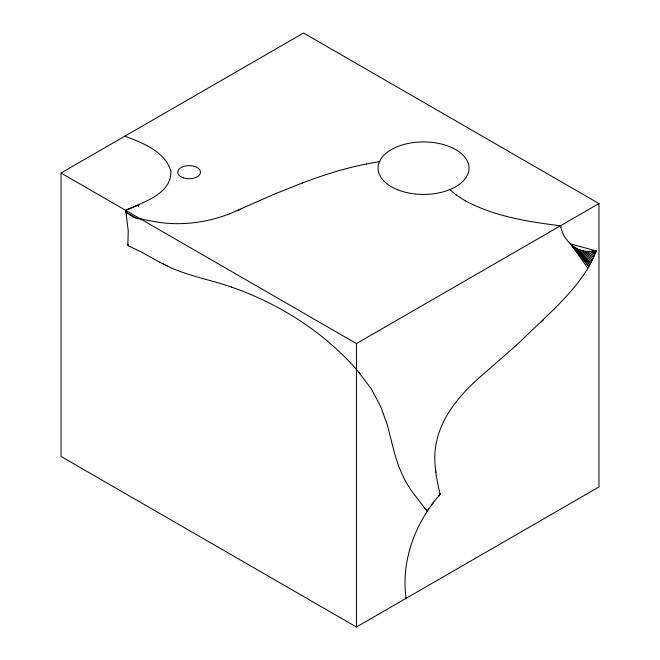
<?xml version="1.0" encoding="UTF-8"?>
<svg xmlns="http://www.w3.org/2000/svg" width="660" height="660" viewBox="0 0 660 660"><rect width="100%" height="100%" fill="white"/><g stroke="black" fill="none" stroke-linecap="round" stroke-linejoin="round"><path stroke-width="0.99" d="M127.825 244.324L128.263 230.926L125.656 210.358C142.387 202.323 172.351 194.048 170.825 170.676M138.402 206.77L138.781 204.872L125.656 210.342L126.093 212.198L136.991 218.476L143.352 219.64M126.316 214.096L126.695 212.668L125.656 210.367M554.037 309.177C569.992 293.065 585.824 275.83 594.734 254.669L589.611 251.147L595.27 253.407L592.086 250.965L595.798 252.161L596.227 250.932M594.726 254.669L595.798 252.161L594.569 250.775C578.713 254.727 563.978 242.022 560.851 226.974M594.569 250.784L596.327 250.94L570.1 243.787L588.852 266.475L573.35 246.394L589.768 264.883L575.066 247.549L590.667 263.315L592.144 260.271L580.759 250.058M480.678 376.456C457.363 396.66 435.715 423.448 434.824 455.656C434.593 468.748 437.019 481.676 440.179 494.332C415.47 522.151 400.711 560.992 406.123 598.315L405.793 597.712M427.119 511.071L428.769 508.761M432.036 504.223L433.661 501.996M554.045 309.177L516.83 344.825L480.678 376.456M540.697 322.517L543.436 319.894M61.025 173.027L303.567 33L598.975 203.552L598.975 486.973L356.433 627L61.025 456.448L61.025 173.027L356.433 343.579L598.975 203.552M229.251 213.931L275.195 193.801L302.313 182.993M237.072 210.911L240.661 209.319M302.313 183.001C323.251 175.098 344.652 168.193 366.663 163.969M229.251 213.931C207.075 222.453 182.853 225.687 159.274 222.42M366.663 163.977L379.879 161.502M159.283 222.428L140.481 218.971M231.462 287.108C209.632 279.378 186.301 275.806 165.561 265.122M124.864 136.166C142.502 142.857 164.423 151.115 170.825 170.676M231.462 287.108C279.13 303.633 322.905 331.485 356.433 369.361L371.126 388.534L380.985 407.228L387.222 424.652L394.606 453.535L398.714 466.496L404.398 479.226L410.685 489.761L424.76 508.151M136.999 218.476L132.965 216.917L126.695 212.668M128.056 245.429L128.535 245.627M167.161 265.906L159.654 262.193M163.036 263.868L163.96 264.322M465.127 200.739C494.464 216.364 527.885 221.834 560.521 225.753L560.843 226.974M159.654 262.193L141.347 252.021L128.089 245.619L127.825 244.324L128.659 245.858M465.135 200.731L456.283 195.063M587.161 251.328L594.165 256.006M584.917 251.113L593.521 257.4M582.83 250.585L592.837 258.827M456.283 195.063L449.551 189.329M578.688 249.529L591.418 261.781M576.782 248.704L590.667 263.315M425.898 509.495L427.168 510.988M424.76 508.151L426.17 509.809M358.817 372.364L360.088 373.956M571.634 245.239L587.887 268.191M125.73 210.746L126.654 212.817M435.55 470.283L435.872 472.519M356.433 343.579L356.433 627M440.071 493.886L438.842 495.99L440.071 493.894M397.444 189.692A45.49 26.26 0 0 0 468.847 170.462A45.49 26.26 0 0 0 404.299 144.375A45.49 26.26 0 0 0 397.444 189.692M183.307 177.853A11.368 6.567 0 0 0 200.458 172.268A11.368 6.567 0 0 0 183.496 166.485A11.368 6.567 0 0 0 183.307 177.853"/></g></svg>
